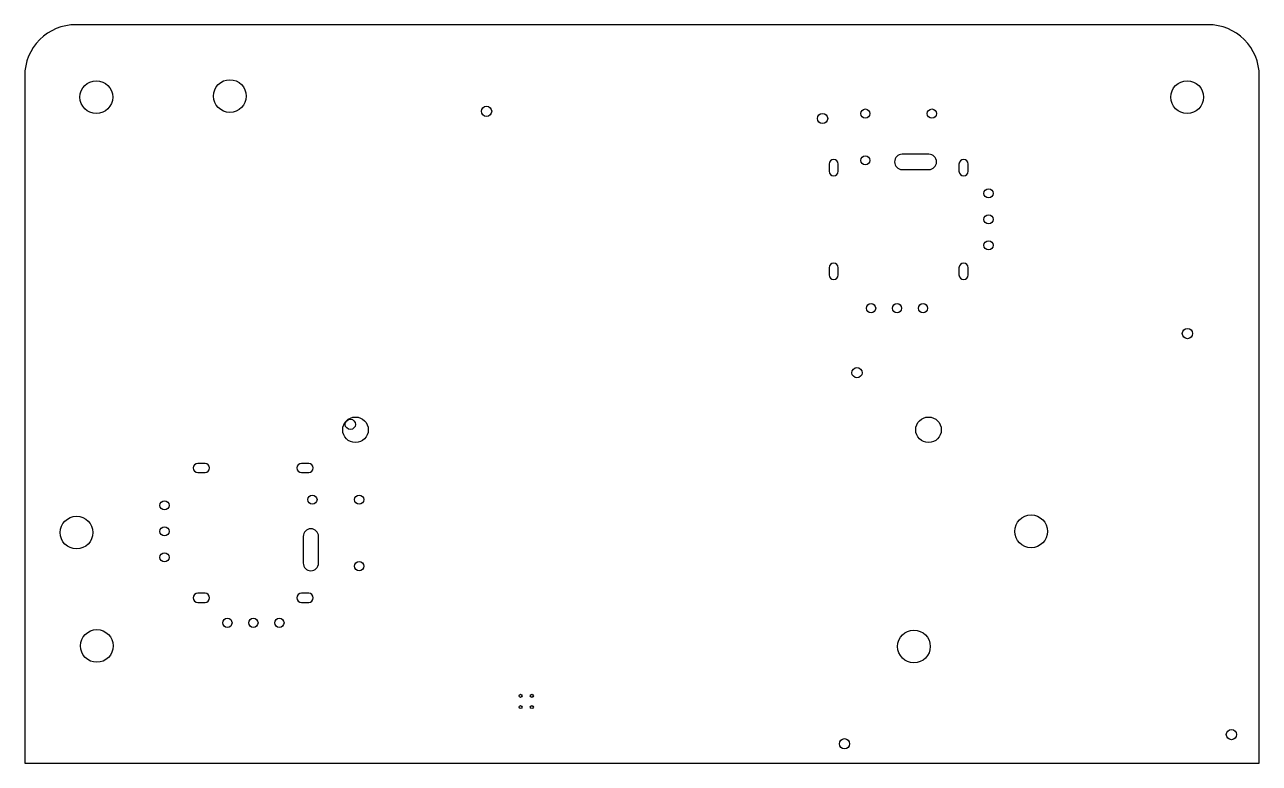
# Model space of a CAD drawing. Header units: millimetres. Extents: x -60 to 60, y 37 to 109.
import ezdxf

# ---------------------------------------------------------------- set-up
doc = ezdxf.new("R2010")
doc.units = ezdxf.units.MM
doc.layers.get('0').update_dxf_attribs({"linetype": 'CONTINUOUS'})

msp = doc.modelspace()

# ---------------------------------------------------------------- linework, layer by layer
for points in [[(60.325, 104.1026, 0.4142136), (55.325, 109.1026), (-55.325, 109.1026, 0.4142136), (-60.325, 104.1026), (-60.325, 36.8974), (60.325, 36.8974)], [(19.1774, 95.478, 1), (18.2774, 95.478), (18.2774, 94.778, 1), (19.1774, 94.778)], [(25.4286, 96.4392, 1), (25.4286, 94.9392), (28.0286, 94.9392, 1), (28.0286, 96.4392)], [(31.8774, 95.478, 1), (30.9774, 95.478), (30.9774, 94.778, 1), (31.8774, 94.778)], [(19.1774, 85.3434, 1), (18.2774, 85.3434), (18.2774, 84.6434, 1), (19.1774, 84.6434)], [(31.8774, 85.3434, 1), (30.9774, 85.3434), (30.9774, 84.6434, 1), (31.8774, 84.6434)], [(-42.7042, 65.3202, 1), (-42.7042, 66.2202), (-43.4042, 66.2202, 1), (-43.4042, 65.3202)], [(-32.5696, 65.3202, 1), (-32.5696, 66.2202), (-33.2696, 66.2202, 1), (-33.2696, 65.3202)], [(-31.6084, 59.069, 1), (-33.1084, 59.069), (-33.1084, 56.469, 1), (-31.6084, 56.469)], [(-42.7042, 52.6202, 1), (-42.7042, 53.5202), (-43.4042, 53.5202, 1), (-43.4042, 52.6202)], [(-32.5696, 52.6202, 1), (-32.5696, 53.5202), (-33.2696, 53.5202, 1), (-33.2696, 52.6202)]]:
    msp.add_lwpolyline(points, format="xyb", close=True)
for centre, radius in [((-53.325, 102.0226), 1.6), ((-40.272, 102.1246), 1.6), ((53.275, 102.0226), 1.6), ((-15.19, 100.6326), 0.5), ((17.65, 99.9326), 0.5), ((21.8262, 100.4112), 0.45), ((28.3286, 100.4112), 0.45), ((21.8262, 95.8392), 0.45), ((33.8658, 92.6134), 0.45), ((33.8658, 90.0734), 0.45), ((33.8658, 87.5334), 0.45), ((22.385, 81.3866), 0.45), ((24.925, 81.3866), 0.45), ((27.465, 81.3866), 0.45), ((53.3016, 78.909), 0.5), ((21.01, 75.0826), 0.5), ((-28, 69.5), 1.25), ((-28.5, 70.0326), 0.5), ((28, 69.5), 1.25), ((-32.2084, 62.6714), 0.45), ((-27.6364, 62.6714), 0.45), ((-46.661, 62.1126), 0.45), ((-55.258, 59.4526), 1.6), ((38.025, 59.5726), 1.6), ((-46.661, 59.5726), 0.45), ((-46.661, 57.0326), 0.45), ((-27.6364, 56.169), 0.45), ((-40.5142, 50.6318), 0.45), ((-37.9742, 50.6318), 0.45), ((-35.4342, 50.6318), 0.45), ((-53.275, 48.3726), 1.6), ((26.575, 48.3226), 1.6), ((-11.866, 43.4926), 0.15), ((-10.766, 43.4926), 0.15), ((-11.866, 42.3926), 0.15), ((-10.766, 42.3926), 0.15), ((57.6, 39.7026), 0.5), ((19.79, 38.8126), 0.5)]:
    msp.add_circle(centre, radius)

doc.saveas('drawing.dxf')
